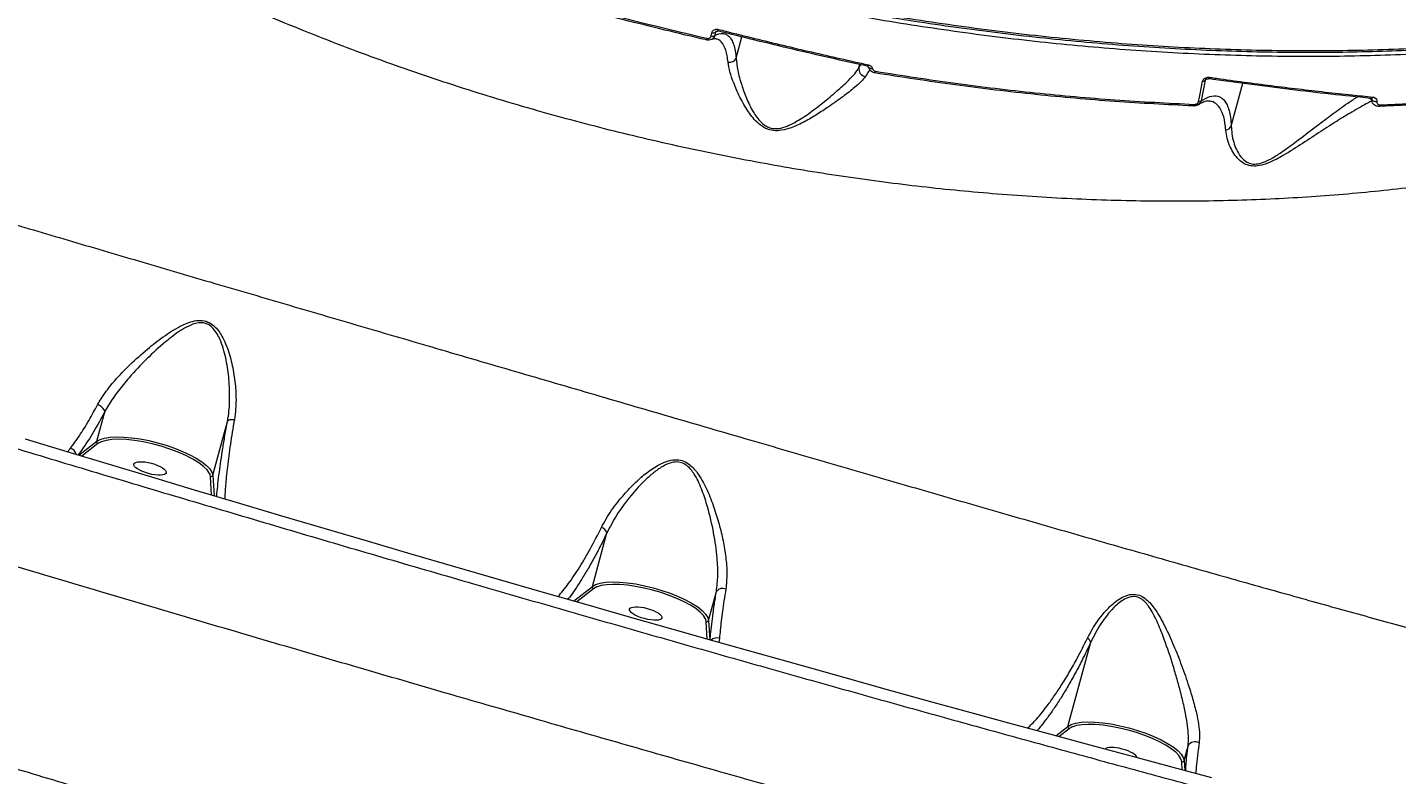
# Model space of a CAD drawing. Header units: millimetres. Extents: x -7151 to 6134, y -5040 to 5562.
# Drawn here: x -3738.6 to -3370.9, y -722.5 to -522 of the extents above; entities that cross this region are included whole.
import ezdxf

# ---------------------------------------------------------------- set-up
doc = ezdxf.new("R2010")
doc.units = ezdxf.units.MM
for name, color, linetype in [('DIKOM_ОБЪЕКТ', 7, 'Continuous'), ('DIKOM_РАЗМЕР_ЗОНА', 7, 'Continuous'), ('DIKOM_РАЗМЕР_ОБЪЕКТА', 7, 'Continuous')]:
    doc.layers.add(name, color=color, linetype=linetype)
doc.styles.add('style1', font='arial.ttf', dxfattribs={"width": 0.8})
doc.dimstyles.new('1-50', dxfattribs={"dimtxt": 300, "dimasz": 200, "dimexe": 100, "dimexo": 0, "dimgap": 100, "dimtad": 1, "dimtxsty": 'style1', "dimcen": 200, "dimclrd": 7, "dimclre": 7, "dimclrt": 7, "dimadec": 1, "dimazin": 2, "dimtfac": 1, "dimtmove": 0, "dimatfit": 2, "dimfxl": 0, "dimlwd": 25, "dimlwe": 18, "dimarcsym": 0})

# ---------------------------------------------------------------- blocks, each defined once
blk = doc.blocks.new('*D0')
at = {"layer": 'Defpoints', "color": 0, "transparency": 16777216}
for p in [(4133.55, 168.74), (-4567.47, -1241.13), (4133.55, -4153.12)]:
    blk.add_point(p, dxfattribs=at)
at = {"layer": 'DIKOM_РАЗМЕР_ОБЪЕКТА', "color": 7, "lineweight": 18, "transparency": 16777216}
for p, q in [((4133.55, 168.74), (4133.55, -4253.12)), ((-4567.47, -1241.13), (-4567.47, -4253.12))]:
    blk.add_line(p, q, dxfattribs=at)
at = {"layer": 'DIKOM_РАЗМЕР_ОБЪЕКТА', "color": 7, "lineweight": 25, "transparency": 16777216}
blk.add_line((-4367.47, -4153.12), (3933.55, -4153.12), dxfattribs=at)
at = {"layer": 'DIKOM_РАЗМЕР_ОБЪЕКТА', "color": 7, "transparency": 16777216}
for points in [[(-4367.47, -4119.79), (-4367.47, -4186.45), (-4567.47, -4153.12)], [(3933.55, -4119.79), (3933.55, -4186.45), (4133.55, -4153.12)]]:
    blk.add_solid(points, dxfattribs=at)
at = {"layer": 'DIKOM_РАЗМЕР_ОБЪЕКТА', "color": 7, "transparency": 16777216, "insert": (150.61, -3899.95), "char_height": 300, "attachment_point": 5, "style": 'style1'}
blk.add_mtext('8700', dxfattribs=at)
blk = doc.blocks.new('*D1')
at = {"layer": 'Defpoints', "color": 0, "transparency": 16777216}
for p in [(-2392.45, 3674.75), (-6010.84, -1738.88), (-3202.89, -1738.88)]:
    blk.add_point(p, dxfattribs=at)
at = {"layer": 'DIKOM_РАЗМЕР_ОБЪЕКТА', "color": 7, "lineweight": 18, "transparency": 16777216}
for p, q in [((-2392.45, 3674.75), (-6110.84, 3674.75)), ((-3202.89, -1738.88), (-6110.84, -1738.88))]:
    blk.add_line(p, q, dxfattribs=at)
at = {"layer": 'DIKOM_РАЗМЕР_ОБЪЕКТА', "color": 7, "lineweight": 25, "transparency": 16777216}
blk.add_line((-6010.84, 3474.75), (-6010.84, -1538.88), dxfattribs=at)
at = {"layer": 'DIKOM_РАЗМЕР_ОБЪЕКТА', "color": 7, "transparency": 16777216}
for points in [[(-6044.18, 3474.75), (-5977.51, 3474.75), (-6010.84, 3674.75)], [(-6044.18, -1538.88), (-5977.51, -1538.88), (-6010.84, -1738.88)]]:
    blk.add_solid(points, dxfattribs=at)
at = {"layer": 'DIKOM_РАЗМЕР_ОБЪЕКТА', "color": 7, "transparency": 16777216, "insert": (-6264.01, 967.94), "char_height": 300, "attachment_point": 5, "rotation": 90, "style": 'style1'}
blk.add_mtext('5400', dxfattribs=at)
blk = doc.blocks.new('*D2')
at = {"layer": 'Defpoints', "color": 0, "transparency": 16777216}
for p in [(-3409.24, 5551.13), (-6701.17, -3742.74), (-3065.41, -3742.74)]:
    blk.add_point(p, dxfattribs=at)
at = {"layer": 'DIKOM_РАЗМЕР_ЗОНА', "color": 7, "lineweight": 18, "transparency": 16777216}
for p, q in [((-3409.24, 5551.13), (-6801.17, 5551.13)), ((-3065.41, -3742.74), (-6801.17, -3742.74))]:
    blk.add_line(p, q, dxfattribs=at)
at = {"layer": 'DIKOM_РАЗМЕР_ЗОНА', "color": 7, "lineweight": 25, "transparency": 16777216}
blk.add_line((-6701.17, 5351.13), (-6701.17, -3542.74), dxfattribs=at)
at = {"layer": 'DIKOM_РАЗМЕР_ЗОНА', "color": 7, "transparency": 16777216}
for points in [[(-6734.5, 5351.13), (-6667.84, 5351.13), (-6701.17, 5551.13)], [(-6734.5, -3542.74), (-6667.84, -3542.74), (-6701.17, -3742.74)]]:
    blk.add_solid(points, dxfattribs=at)
at = {"layer": 'DIKOM_РАЗМЕР_ЗОНА', "color": 7, "transparency": 16777216, "insert": (-6954.45, 885.88), "char_height": 300, "attachment_point": 5, "rotation": 90, "style": 'style1'}
blk.add_mtext('9300', dxfattribs=at)
blk = doc.blocks.new('*D3')
at = {"layer": 'Defpoints', "color": 0, "transparency": 16777216}
for p in [(6133.55, 253.24), (-5802.46, -2467.19), (6133.55, -4939.78)]:
    blk.add_point(p, dxfattribs=at)
at = {"layer": 'DIKOM_РАЗМЕР_ЗОНА', "color": 7, "lineweight": 18, "transparency": 16777216}
for p, q in [((6133.55, 253.24), (6133.55, -5039.78)), ((-5802.46, -2467.19), (-5802.46, -5039.78))]:
    blk.add_line(p, q, dxfattribs=at)
at = {"layer": 'DIKOM_РАЗМЕР_ЗОНА', "color": 7, "lineweight": 25, "transparency": 16777216}
blk.add_line((-5602.46, -4939.78), (5933.55, -4939.78), dxfattribs=at)
at = {"layer": 'DIKOM_РАЗМЕР_ЗОНА', "color": 7, "transparency": 16777216}
for points in [[(-5602.46, -4906.44), (-5602.46, -4973.11), (-5802.46, -4939.78)], [(5933.55, -4906.44), (5933.55, -4973.11), (6133.55, -4939.78)]]:
    blk.add_solid(points, dxfattribs=at)
at = {"layer": 'DIKOM_РАЗМЕР_ЗОНА', "color": 7, "transparency": 16777216, "insert": (186.61, -4686.61), "char_height": 300, "attachment_point": 5, "style": 'style1'}
blk.add_mtext('11950', dxfattribs=at)

msp = doc.modelspace()

# ---------------------------------------------------------------- linework, layer by layer
at = {"layer": 'DIKOM_ОБЪЕКТ', "color": 7, "linetype": 'Continuous', "lineweight": 15}
for p, q in [((-3554.997, -524.274), (-3554.82, -523.42)), ((-3553.814, -523.233), (-3553.992, -524.089)), ((-3553.453, -522.952), (-3553.814, -523.233)), ((-3548.29, -530.226), (-3546.731, -524.505)), ((-3515.306, -532.779), (-3515.082, -531.957)), ((-3515.306, -532.779), (-3514.816, -532.018)), ((-3422.359, -536.172), (-3423.467, -541.71)), ((-3421.901, -535.814), (-3422.359, -536.172)), ((-3415.335, -548.454), (-3412.206, -536.967)), ((-3377.586, -541.243), (-3377.588, -541.187)), ((-3719.986, -633.036), (-3717.844, -625.169)), ((-3688.824, -642.149), (-3684.886, -627.692)), ((-3724.799, -636.797), (-3719.986, -633.036)), ((-3719.65, -633.656), (-3723.984, -637.044)), ((-3718.746, -633.16), (-3719.65, -633.656)), ((-3689.433, -642.494), (-3689.564, -641.926)), ((-3689.122, -647.499), (-3689.433, -642.494)), ((-3688.824, -642.149), (-3688.48, -647.69)), ((-3586.903, -671.986), (-3582.989, -657.616)), ((-3591.929, -675.915), (-3586.903, -671.986)), ((-3586.567, -672.607), (-3591.103, -676.152)), ((-3555.709, -681.109), (-3553.584, -673.308)), ((-3556.318, -681.453), (-3556.465, -680.819)), ((-3556.027, -686.147), (-3556.318, -681.453)), ((-3555.709, -681.109), (-3555.385, -686.328)), ((-3552.775, -685.907), (-3552.922, -687.017)), ((-3459.217, -709.557), (-3453.066, -686.977)), ((-3462.468, -712.098), (-3459.217, -709.557)), ((-3458.88, -710.177), (-3461.629, -712.326)), ((-3428.022, -718.68), (-3426.955, -714.759)), ((-3428.631, -719.024), (-3428.778, -718.389)), ((-3428.494, -721.238), (-3428.631, -719.024)), ((-3428.022, -718.68), (-3427.853, -721.409))]:
    msp.add_line(p, q, dxfattribs=at)
at = {"layer": 'DIKOM_ОБЪЕКТ', "color": 7, "linetype": 'Continuous', "lineweight": 15, "flags": 128}
for points in [[(-3556.126, -524.894), (-3556.156, -525.016), (-3556.184, -525.123), (-3556.209, -525.213), (-3556.23, -525.283), (-3556.246, -525.332), (-3556.258, -525.36), (-3556.264, -525.364), (-3556.265, -525.346)], [(-3513.008, -532.481), (-3513.027, -532.466), (-3513.043, -532.423)], [(-3512.776, -532.034), (-3512.82, -532.164), (-3512.863, -532.276), (-3512.904, -532.365), (-3512.942, -532.431), (-3512.976, -532.47), (-3513.004, -532.482), (-3513.008, -532.481)], [(-3511.68, -533.046), (-3511.867, -533.068), (-3512.048, -533.069), (-3512.217, -533.05), (-3512.366, -533.012), (-3512.492, -532.955), (-3512.589, -532.883), (-3512.653, -532.798), (-3512.682, -532.702)], [(-3510.878, -533.76), (-3510.91, -533.882), (-3510.941, -533.988), (-3510.971, -534.076), (-3511, -534.145), (-3511.026, -534.192), (-3511.049, -534.217), (-3511.069, -534.218), (-3511.085, -534.196)], [(-3421.11, -535.38), (-3421.165, -535.508), (-3421.225, -535.616), (-3421.288, -535.701), (-3421.352, -535.762), (-3421.416, -535.795), (-3421.477, -535.801), (-3421.481, -535.8)], [(-3425.28, -542.64), (-3425.312, -542.762), (-3425.35, -542.867), (-3425.391, -542.954), (-3425.435, -543.02), (-3425.48, -543.064), (-3425.526, -543.085), (-3425.572, -543.082), (-3425.616, -543.054)], [(-3377.631, -541.302), (-3377.875, -541.218), (-3378.232, -541.023)], [(-3376.254, -541.911), (-3376.487, -541.917), (-3376.726, -541.891), (-3376.957, -541.833), (-3377.168, -541.748), (-3377.345, -541.639), (-3377.479, -541.514), (-3377.561, -541.379), (-3377.586, -541.243)], [(-3375.352, -542.781), (-3375.386, -542.903), (-3375.427, -543.008), (-3375.475, -543.095), (-3375.528, -543.16), (-3375.586, -543.203), (-3375.645, -543.222), (-3375.707, -543.217), (-3375.767, -543.188)], [(-3719.986, -633.036), (-3719.097, -632.542), (-3717.896, -632.174), (-3716.412, -631.941), (-3714.675, -631.848), (-3712.725, -631.896), (-3710.602, -632.085), (-3708.353, -632.41), (-3706.027, -632.864), (-3703.674, -633.438), (-3701.345, -634.119), (-3699.092, -634.892), (-3696.961, -635.741), (-3695.002, -636.647), (-3693.254, -637.59), (-3691.756, -638.55), (-3690.542, -639.507), (-3689.636, -640.439), (-3689.059, -641.326), (-3688.824, -642.149)], [(-3420.536, -723.354), (-3430.958, -720.581), (-3441.531, -717.751), (-3452.247, -714.865), (-3463.097, -711.928), (-3474.071, -708.94), (-3485.161, -705.904), (-3496.356, -702.823), (-3507.649, -699.7), (-3519.03, -696.536), (-3530.488, -693.335), (-3542.016, -690.1), (-3553.602, -686.832), (-3565.237, -683.536), (-3576.912, -680.212), (-3588.618, -676.865), (-3600.343, -673.497), (-3612.08, -670.11), (-3623.816, -666.708), (-3635.545, -663.293), (-3647.254, -659.869), (-3658.935, -656.438), (-3670.578, -653.003), (-3682.173, -649.566), (-3693.711, -646.131), (-3705.182, -642.701), (-3716.576, -639.278), (-3727.884, -635.865), (-3739.097, -632.465)], [(-3689.564, -641.926), (-3689.683, -641.649), (-3690.302, -640.737), (-3691.274, -639.779), (-3692.576, -638.797), (-3694.176, -637.817), (-3696.035, -636.861), (-3698.109, -635.953), (-3700.347, -635.114), (-3702.696, -634.365), (-3705.099, -633.724), (-3707.497, -633.207), (-3709.833, -632.825), (-3712.05, -632.589), (-3714.095, -632.503), (-3715.919, -632.571), (-3717.476, -632.789), (-3718.73, -633.154), (-3718.746, -633.16)], [(-3586.903, -671.986), (-3586.022, -671.486), (-3584.826, -671.112), (-3583.344, -670.874), (-3581.606, -670.777), (-3579.651, -670.822), (-3577.522, -671.009), (-3575.265, -671.334), (-3572.929, -671.789), (-3570.567, -672.365), (-3568.228, -673.049), (-3565.965, -673.826), (-3563.828, -674.678), (-3561.862, -675.589), (-3560.11, -676.537), (-3558.612, -677.501), (-3557.4, -678.461), (-3556.5, -679.396), (-3555.932, -680.285), (-3555.709, -681.109)], [(-3585.597, -672.074), (-3585.712, -672.121), (-3586.567, -672.607)], [(-3556.465, -680.819), (-3556.534, -680.654), (-3557.085, -679.792), (-3557.958, -678.885), (-3559.133, -677.954), (-3560.586, -677.019), (-3562.284, -676.1), (-3564.19, -675.217), (-3566.264, -674.39), (-3568.458, -673.637), (-3570.725, -672.974), (-3573.017, -672.415), (-3575.281, -671.974), (-3577.47, -671.659), (-3579.535, -671.478), (-3581.43, -671.434), (-3583.116, -671.528), (-3584.553, -671.759), (-3585.597, -672.074)], [(-3459.217, -709.557), (-3458.335, -709.056), (-3457.14, -708.683), (-3455.657, -708.445), (-3453.919, -708.347), (-3451.964, -708.393), (-3449.835, -708.58), (-3447.578, -708.904), (-3445.242, -709.36), (-3442.88, -709.935), (-3440.541, -710.619), (-3438.279, -711.396), (-3436.141, -712.249), (-3434.175, -713.16), (-3432.424, -714.107), (-3430.925, -715.072), (-3429.713, -716.032), (-3428.813, -716.967), (-3428.246, -717.856), (-3428.022, -718.68)], [(-3428.778, -718.389), (-3428.848, -718.225), (-3429.399, -717.363), (-3430.271, -716.456), (-3431.447, -715.525), (-3432.899, -714.59), (-3434.597, -713.671), (-3436.504, -712.788), (-3438.577, -711.961), (-3440.771, -711.207), (-3443.038, -710.544), (-3445.33, -709.986), (-3447.595, -709.544), (-3449.783, -709.23), (-3451.848, -709.048), (-3453.744, -709.004), (-3455.429, -709.099), (-3456.867, -709.33), (-3457.91, -709.645)], [(-3457.91, -709.645), (-3458.025, -709.692), (-3458.88, -710.177)]]:
    msp.add_lwpolyline(points, dxfattribs=at)
at = {"layer": 'DIKOM_ОБЪЕКТ', "color": 7, "linetype": 'Continuous', "lineweight": 15}
for centre, radius, start, end in [((-3554.669, -523.237), 1.088, 252.396, 308.44263), ((-3554.492, -522.383), 1.088, 252.46672, 308.59547), ((-3554.175, -522.361), 1.147, 327.90591, 352.3108), ((-3550.148, -529.263), 2.093, 261.44449, 332.59368), ((-3513.308, -533.128), 2.028, 170.10235, 261.89033), ((-3422.969, -535.55), 0.871, 264.14753, 314.443), ((-3424.065, -541.079), 0.869, 263.55585, 313.42895), ((-3377.758, -540.854), 0.248, 223.14214, 262.48582), ((-3377.886, -540.566), 0.543, 280.14464, 349.27511), ((-3417.103, -547.533), 1.994, 278.27883, 332.49899), ((-3727.678, -637.145), 2.292, 13.75759, 74.54061), ((-3719.478, -633.161), 0.524, 166.10697, 250.80336), ((-3689.309, -642.002), 0.507, 255.85979, 343.18324), ((-3585.199, -658.333), 2.323, 17.97746, 71.2857), ((-3586.395, -672.112), 0.524, 166.10056, 250.81439), ((-3551.935, -674.625), 2.111, 65.68302, 141.3868), ((-3556.193, -680.962), 0.506, 255.69804, 343.1706), ((-3553.449, -687.974), 2.174, 71.9609, 135.11913), ((-3454.796, -687.499), 1.808, 16.80459, 62.66001), ((-3458.708, -709.683), 0.524, 166.10056, 250.81439), ((-3425.103, -715.802), 2.125, 58.22001, 150.62382), ((-3428.507, -718.533), 0.506, 255.72343, 343.18361)]:
    msp.add_arc(centre, radius, start, end, dxfattribs=at)
for centre in [(-3705.662, -640.329), (-3572.55, -679.257)]:
    msp.add_ellipse(centre, major_axis=(-4.344, 1.176), ratio=0.3179588, dxfattribs=at)
msp.add_ellipse((-3444.952, -717.006), major_axis=(-4.344, 1.176), ratio=0.3179588, start_param=3.2657442, end_param=6.1691688, dxfattribs=at)
for points, knots in [([(-3207.459, -494.038), (-3210.488, -495.409), (-3218.711, -499.131), (-3232.926, -504.653), (-3250.294, -510.407), (-3268.527, -515.45), (-3287.522, -519.772), (-3307.195, -523.346), (-3327.49, -526.158), (-3348.386, -528.185), (-3369.836, -529.44), (-3391.769, -529.927), (-3414.081, -529.644), (-3436.67, -528.591), (-3459.467, -526.765), (-3482.437, -524.153), (-3505.54, -520.776), (-3528.702, -516.649), (-3551.816, -511.794), (-3574.773, -506.233), (-3597.501, -499.976), (-3619.956, -493.019), (-3642.107, -485.389), (-3663.888, -477.114), (-3685.198, -468.236), (-3705.936, -458.792), (-3726.032, -448.809), (-3745.441, -438.292), (-3764.143, -427.27), (-3782.086, -415.78), (-3799.189, -403.878), (-3815.37, -391.617), (-3829.859, -379.62), (-3842.791, -367.948), (-3854.313, -356.654), (-3865.058, -345.165), (-3874.977, -333.532), (-3883.989, -321.861), (-3892.071, -310.18), (-3898.546, -299.729), (-3902.103, -293.149), (-3903.553, -290.468)], [0, 0, 0, 0, 0.0156533, 0.0424907, 0.0694122, 0.0963769, 0.1233417, 0.1502637, 0.1771004, 0.2039377, 0.2308593, 0.2578243, 0.2847892, 0.3117109, 0.3385481, 0.3653846, 0.392306, 0.4192702, 0.4462348, 0.4731562, 0.499993, 0.5268301, 0.5537514, 0.5807162, 0.6076811, 0.6346027, 0.6614393, 0.6882764, 0.7151979, 0.7421626, 0.7691275, 0.7960488, 0.8228858, 0.8459641, 0.8691647, 0.8923929, 0.9156208, 0.9388215, 0.961584, 0.9843465, 1, 1, 1, 1]), ([(-3293.343, -549.664), (-3298.291, -551.121), (-3308.186, -554.035), (-3323.788, -557.76), (-3339.919, -560.995), (-3357.183, -563.774), (-3375.535, -566.016), (-3394.972, -567.635), (-3415.026, -568.559), (-3435.653, -568.748), (-3456.792, -568.176), (-3477.755, -566.866), (-3498.456, -564.858), (-3518.824, -562.213), (-3539.418, -558.86), (-3560.175, -554.774), (-3581.023, -549.95), (-3601.95, -544.373), (-3622.868, -538.027), (-3643.802, -530.877), (-3664.423, -523.008), (-3684.245, -514.619), (-3703.138, -505.819), (-3721.086, -496.688), (-3738.602, -486.979), (-3755.609, -476.708), (-3772.038, -465.9), (-3787.439, -454.866), (-3801.802, -443.661), (-3815.139, -432.341), (-3827.759, -420.66), (-3839.57, -408.643), (-3850.609, -396.333), (-3857.134, -387.998), (-3860.394, -383.832)], [0, 0, 0, 0, 0.0283338, 0.0566673, 0.0852831, 0.1138987, 0.1455326, 0.1771907, 0.2088241, 0.2413903, 0.2739833, 0.3065488, 0.3371878, 0.367849, 0.3984877, 0.43001, 0.4615582, 0.4930806, 0.5257433, 0.558406, 0.5915378, 0.6246694, 0.6557873, 0.6869299, 0.7180481, 0.7500733, 0.7821241, 0.81415, 0.8447053, 0.8752824, 0.905838, 0.9372174, 0.9686205, 1, 1, 1, 1]), ([(-3596.161, -498.949), (-3594.631, -499.399), (-3589.389, -500.94), (-3580.372, -503.402), (-3569.139, -506.331), (-3557.893, -509.073), (-3546.663, -511.635), (-3535.446, -514.015), (-3524.238, -516.215), (-3513.036, -518.237), (-3501.835, -520.081), (-3490.633, -521.748), (-3479.428, -523.237), (-3468.215, -524.55), (-3456.989, -525.686), (-3445.763, -526.644), (-3434.573, -527.421), (-3423.463, -528.013), (-3412.467, -528.418), (-3401.587, -528.636), (-3390.82, -528.668), (-3380.162, -528.514), (-3369.609, -528.176), (-3359.158, -527.651), (-3348.806, -526.942), (-3338.551, -526.046), (-3328.389, -524.964), (-3318.323, -523.695), (-3308.376, -522.243), (-3298.593, -520.612), (-3289.007, -518.808), (-3279.63, -516.833), (-3270.457, -514.688), (-3261.483, -512.371), (-3252.705, -509.882), (-3244.121, -507.221), (-3235.729, -504.387), (-3227.527, -501.379), (-3219.509, -498.197), (-3211.686, -494.834), (-3204.706, -491.629), (-3200.441, -489.475), (-3198.632, -488.562)], [0, 0, 0, 0, 0.0106285, 0.0364047, 0.0621895, 0.0878498, 0.1133919, 0.1388452, 0.1642379, 0.1895991, 0.2149589, 0.2403388, 0.2657648, 0.2912656, 0.3168714, 0.3426083, 0.3684043, 0.3941102, 0.4196887, 0.445169, 0.4705811, 0.4959527, 0.5213132, 0.5466898, 0.5721031, 0.5975838, 0.6231584, 0.6488573, 0.6746614, 0.7004265, 0.7260483, 0.7515623, 0.7769994, 0.8023873, 0.8277558, 0.853133, 0.8785383, 0.9040015, 0.9295493, 0.9552118, 0.9810039, 1, 1, 1, 1]), ([(-3596.087, -498.522), (-3591.688, -499.776), (-3579.839, -503.155), (-3560.346, -508.104), (-3537.641, -513.178), (-3514.635, -517.577), (-3491.403, -521.269), (-3468.019, -524.221), (-3444.998, -526.367), (-3422.412, -527.72), (-3400.32, -528.308), (-3378.361, -528.14), (-3356.62, -527.185), (-3335.179, -525.427), (-3314.511, -522.903), (-3294.667, -519.642), (-3275.681, -515.686), (-3257.247, -510.966), (-3239.439, -505.479), (-3222.398, -499.183), (-3208.749, -493.42), (-3201.183, -489.513), (-3198.614, -488.186)], [0, 0, 0, 0, 0.0304512, 0.0820369, 0.1336622, 0.1852476, 0.2383319, 0.2914581, 0.3445427, 0.3961275, 0.4477535, 0.4993381, 0.5524226, 0.6055497, 0.6586327, 0.7102177, 0.7618426, 0.8134271, 0.8665101, 0.919637, 0.9727201, 1, 1, 1, 1]), ([(-3556.265, -525.346), (-3563.708, -523.584), (-3578.595, -520.059), (-3600.791, -513.888), (-3622.859, -507.127), (-3637.341, -502.054), (-3644.583, -499.518)], [0, 0, 0, 0, 0.248476, 0.4969512, 0.7484763, 1, 1, 1, 1]), ([(-3644.573, -499.028), (-3637.409, -501.538), (-3623.082, -506.558), (-3601.077, -513.313), (-3578.762, -519.531), (-3563.671, -523.107), (-3556.126, -524.894)], [0, 0, 0, 0, 0.2484774, 0.49695243, 0.74848041, 1, 1, 1, 1]), ([(-4077.697, -513.438), (-4079.009, -513.41), (-4081.635, -513.354), (-4083.97, -513.682), (-4085.285, -514.245), (-4085.691, -515.01), (-4085.291, -516.008), (-4084.06, -517.254), (-4081.96, -518.756), (-4078.978, -520.517), (-4075.142, -522.519), (-4070.505, -524.735), (-4065.1, -527.156), (-4058.963, -529.77), (-4052.058, -532.595), (-4044.321, -535.654), (-4035.73, -538.952), (-4026.281, -542.489), (-4016.076, -546.226), (-4005.245, -550.116), (-3993.825, -554.147), (-3981.863, -558.307), (-3969.267, -562.627), (-3955.935, -567.142), (-3941.861, -571.852), (-3927.05, -576.754), (-3911.669, -581.791), (-3895.889, -586.909), (-3879.747, -592.097), (-3863.285, -597.342), (-3846.393, -602.682), (-3828.934, -608.157), (-3810.918, -613.762), (-3792.364, -619.493), (-3773.483, -625.283), (-3753.53, -631.357), (-3732.497, -637.713), (-3710.396, -644.341), (-3687.908, -651.035), (-3665.081, -657.778), (-3641.968, -664.554), (-3619.972, -670.954), (-3599.153, -676.969), (-3579.542, -682.598), (-3559.989, -688.174), (-3540.344, -693.739), (-3520.642, -699.282), (-3500.915, -704.792), (-3481.393, -710.206), (-3462.298, -715.461), (-3443.654, -720.553), (-3425.477, -725.478), (-3407.622, -730.277), (-3389.957, -734.984), (-3372.524, -739.587), (-3355.358, -744.075), (-3338.662, -748.394), (-3322.616, -752.499), (-3307.232, -756.388), (-3292.512, -760.061), (-3278.344, -763.548), (-3264.627, -766.872), (-3251.404, -770.022), (-3238.714, -772.986), (-3226.706, -775.729), (-3215.516, -778.22), (-3205.143, -780.461), (-3195.572, -782.459), (-3186.726, -784.231), (-3178.525, -785.792), (-3171.092, -787.107), (-3165.859, -787.977), (-3163.398, -788.324), (-3162.886, -788.396)], [0, 0, 0, 0, 0.0167042, 0.0334481, 0.0472268, 0.0610172, 0.0748073, 0.0885855, 0.1027641, 0.1169558, 0.1311476, 0.1453265, 0.159106, 0.1728977, 0.1866891, 0.2004686, 0.2146498, 0.2288439, 0.2430381, 0.2572193, 0.2709769, 0.2847464, 0.2985159, 0.3122735, 0.3264293, 0.3405977, 0.3547663, 0.3689223, 0.3827035, 0.3964968, 0.4102898, 0.4240712, 0.4382529, 0.4524474, 0.4666421, 0.4808238, 0.4967436, 0.5126724, 0.5285923, 0.5448556, 0.5611287, 0.5773925, 0.5911547, 0.6049289, 0.6187029, 0.632465, 0.6466275, 0.6608025, 0.6749777, 0.68914, 0.7029021, 0.7166761, 0.7304499, 0.7442119, 0.7583725, 0.7725462, 0.7867197, 0.8008805, 0.8146605, 0.8284524, 0.8422442, 0.8560241, 0.8702042, 0.8843972, 0.8985903, 0.9127704, 0.9265484, 0.9403384, 0.9541283, 0.9679064, 0.982086, 0.9962786, 1, 1, 1, 1]), ([(-3553.992, -524.089), (-3554.065, -524.285), (-3554.209, -524.679), (-3554.675, -525.123), (-3555.26, -525.384), (-3555.818, -525.436), (-3556.148, -525.369), (-3556.265, -525.346)], [0, 0, 0, 0, 0.2223179, 0.4448023, 0.6637946, 0.8806411, 1, 1, 1, 1]), ([(-3556.126, -524.894), (-3556.05, -524.907), (-3555.874, -524.937), (-3555.588, -524.901), (-3555.307, -524.771), (-3555.087, -524.554), (-3555.027, -524.367), (-3554.997, -524.274)], [0, 0, 0, 0, 0.148769, 0.3489354, 0.5573802, 0.7791821, 1, 1, 1, 1]), ([(-3554.949, -525.251), (-3554.859, -525.202), (-3554.515, -525.018), (-3554.128, -524.949), (-3553.891, -524.933), (-3553.822, -524.959), (-3553.807, -524.965)], [0, 0, 0, 0, 0.1343543, 0.5104829, 0.892664, 1, 1, 1, 1]), ([(-3554.82, -523.42), (-3554.776, -523.286), (-3554.688, -523.016), (-3554.367, -522.7), (-3553.951, -522.502), (-3553.487, -522.433), (-3553.184, -522.488), (-3553.038, -522.515)], [0, 0, 0, 0, 0.2064164, 0.4133691, 0.6140709, 0.813461, 1, 1, 1, 1]), ([(-3553.992, -524.089), (-3553.266, -523.831), (-3552.168, -523.442), (-3550.98, -523.781), (-3550.179, -524.343), (-3549.5, -525.256), (-3548.946, -526.535), (-3548.523, -528.154), (-3548.368, -529.535), (-3548.29, -530.226)], [0, 0, 0, 0, 0.2404024, 0.3636805, 0.4869568, 0.6133611, 0.7397669, 0.869884, 1, 1, 1, 1]), ([(-3550.459, -531.333), (-3550.536, -530.733), (-3550.767, -528.933), (-3551.532, -526.736), (-3552.618, -525.289), (-3553.53, -525.121), (-3553.836, -525.065)], [0, 0, 0, 0, 0.1641705, 0.4932545, 0.8304375, 1, 1, 1, 1]), ([(-3553.692, -523.027), (-3553.715, -523.047), (-3553.75, -523.075), (-3553.798, -523.146), (-3553.807, -523.195), (-3553.814, -523.233)], [0, 0, 0, 0, 0.30895, 0.4524548, 1, 1, 1, 1]), ([(-3553.691, -523.028), (-3553.676, -523.017), (-3553.646, -522.993), (-3553.54, -522.955), (-3553.397, -522.941), (-3553.276, -522.949), (-3553.216, -522.969), (-3553.205, -522.973)], [0, 0, 0, 0, 0.2091152, 0.4365476, 0.6849846, 0.9431992, 1, 1, 1, 1]), ([(-3513.043, -532.423), (-3519.722, -530.926), (-3533.097, -527.928), (-3546.498, -524.59), (-3553.207, -522.92)], [0, 0, 0, 0, 0.4993618, 1, 1, 1, 1]), ([(-3553.038, -522.515), (-3552.393, -522.678), (-3549.166, -523.493), (-3540.841, -525.557), (-3528.053, -528.621), (-3517.871, -530.896), (-3512.776, -532.034)], [0, 0, 0, 0, 0.0480621, 0.2403194, 0.6198827, 1, 1, 1, 1]), ([(-3899.364, -526.899), (-3895.723, -528.072), (-3888.442, -530.418), (-3876.56, -534.179), (-3863.992, -538.112), (-3850.226, -542.372), (-3835.266, -546.955), (-3819.076, -551.87), (-3802.033, -557.005), (-3784.157, -562.352), (-3765.494, -567.905), (-3746.652, -573.484), (-3727.728, -579.068), (-3708.812, -584.634), (-3689.386, -590.338), (-3669.497, -596.17), (-3649.205, -602.113), (-3628.516, -608.167), (-3607.497, -614.312), (-3586.115, -620.559), (-3564.69, -626.811), (-3543.734, -632.918), (-3523.406, -638.83), (-3503.754, -644.531), (-3484.22, -650.18), (-3464.877, -655.752), (-3445.795, -661.22), (-3427.5, -666.431), (-3410.024, -671.374), (-3393.383, -676.044), (-3377.195, -680.546), (-3361.55, -684.849), (-3346.436, -688.959), (-3337.019, -691.474), (-3332.313, -692.731)], [0, 0, 0, 0, 0.0283335, 0.0566673, 0.0852828, 0.1138984, 0.145532, 0.1771907, 0.2088241, 0.2413903, 0.273983, 0.3065489, 0.3371872, 0.3678492, 0.3984876, 0.4300099, 0.4615582, 0.4930802, 0.5257427, 0.5584053, 0.5915374, 0.624669, 0.6557872, 0.6869296, 0.718048, 0.7500731, 0.7821239, 0.8141498, 0.8447049, 0.8752822, 0.9058377, 0.9372173, 0.9686205, 1, 1, 1, 1]), ([(-3513.594, -535.136), (-3513.918, -535.58), (-3514.567, -536.468), (-3516.634, -538.288), (-3519.571, -540.584), (-3523.107, -543.041), (-3526.54, -545.344), (-3529.813, -547.302), (-3533.014, -548.789), (-3535.867, -549.646), (-3538.247, -549.774), (-3540.475, -549.147), (-3542.313, -547.852), (-3543.809, -546.275), (-3545.577, -543.852), (-3547.41, -540.619), (-3548.955, -536.99), (-3550.053, -533.828), (-3550.324, -532.164), (-3550.459, -531.333)], [0, 0, 0, 0, 0.0638321, 0.1277693, 0.2158822, 0.3041232, 0.365605, 0.4271907, 0.48825, 0.5268734, 0.5576033, 0.5885665, 0.6243086, 0.6585521, 0.6928995, 0.7748884, 0.8569896, 0.928528, 1, 1, 1, 1]), ([(-3548.29, -530.226), (-3548.185, -531.294), (-3547.973, -533.457), (-3546.948, -537.172), (-3545.582, -540.946), (-3544.188, -543.918), (-3542.766, -546.124), (-3541.573, -547.545), (-3540.135, -548.639), (-3538.859, -549.042), (-3537.631, -549.184), (-3536.075, -549.026), (-3534.036, -548.274), (-3531.352, -546.849), (-3528.3, -544.767), (-3524.703, -542.002), (-3521.189, -539.065), (-3518.342, -536.451), (-3516.307, -534.334), (-3515.642, -533.302), (-3515.306, -532.779)], [0, 0, 0, 0, 0.0862852, 0.1747924, 0.2479566, 0.3222914, 0.3523406, 0.3828806, 0.4141825, 0.4359472, 0.4415034, 0.4688293, 0.5037467, 0.540132, 0.61202, 0.6851277, 0.776286, 0.8694382, 0.9339384, 1, 1, 1, 1]), ([(-3513.008, -532.484), (-3512.992, -532.487), (-3512.926, -532.498), (-3512.831, -532.545), (-3512.732, -532.619), (-3512.687, -532.688), (-3512.684, -532.716), (-3512.683, -532.728)], [0, 0, 0, 0, 0.0599137, 0.2547729, 0.4652446, 0.7737695, 1, 1, 1, 1]), ([(-3512.776, -532.034), (-3512.618, -532.083), (-3512.303, -532.182), (-3511.938, -532.488), (-3511.747, -532.795), (-3511.695, -532.991), (-3511.68, -533.046)], [0, 0, 0, 0, 0.2928196, 0.5850386, 0.8819939, 1, 1, 1, 1]), ([(-3511.085, -534.196), (-3511.301, -534.137), (-3511.733, -534.02), (-3512.253, -533.603), (-3512.565, -533.14), (-3512.651, -532.82), (-3512.682, -532.702)], [0, 0, 0, 0, 0.278404, 0.5566404, 0.8378546, 1, 1, 1, 1]), ([(-3511.68, -533.046), (-3511.662, -533.109), (-3511.616, -533.266), (-3511.454, -533.485), (-3511.198, -533.678), (-3510.985, -533.733), (-3510.878, -533.76)], [0, 0, 0, 0, 0.1836401, 0.462608, 0.7309916, 1, 1, 1, 1]), ([(-3512.293, -533.479), (-3512.427, -533.568), (-3512.792, -533.811), (-3513.283, -534.622), (-3513.594, -535.136)], [0, 0, 0, 0, 0.36729123, 1, 1, 1, 1]), ([(-3425.616, -543.054), (-3432.607, -542.701), (-3446.591, -541.995), (-3467.903, -540.073), (-3489.411, -537.567), (-3503.86, -535.32), (-3511.085, -534.196)], [0, 0, 0, 0, 0.24861716, 0.49723254, 0.74861623, 1, 1, 1, 1]), ([(-3510.878, -533.76), (-3503.723, -534.874), (-3489.411, -537.103), (-3467.948, -539.616), (-3446.521, -541.563), (-3432.36, -542.281), (-3425.28, -542.64)], [0, 0, 0, 0, 0.2486164, 0.4972326, 0.7486188, 1, 1, 1, 1]), ([(-3424.162, -541.942), (-3424.05, -541.388), (-3423.676, -539.539), (-3423.312, -537.703), (-3423.058, -536.417)], [0, 0, 0, 0, 0.2996273, 1, 1, 1, 1]), ([(-3423.058, -536.417), (-3423.023, -536.302), (-3422.954, -536.073), (-3422.69, -535.772), (-3422.34, -535.542), (-3421.912, -535.393), (-3421.487, -535.343), (-3421.22, -535.369), (-3421.11, -535.38)], [0, 0, 0, 0, 0.1642778, 0.3291022, 0.4897168, 0.6615697, 0.861388, 1, 1, 1, 1]), ([(-3422.219, -535.951), (-3422.227, -535.957), (-3422.255, -535.978), (-3422.295, -536.019), (-3422.333, -536.073), (-3422.355, -536.125), (-3422.357, -536.156), (-3422.359, -536.172)], [0, 0, 0, 0, 0.0925634, 0.3139798, 0.5233352, 0.7492263, 1, 1, 1, 1]), ([(-3422.219, -535.951), (-3422.217, -535.949), (-3422.198, -535.932), (-3422.136, -535.895), (-3422.028, -535.845), (-3421.862, -535.801), (-3421.665, -535.779), (-3421.541, -535.799), (-3421.482, -535.809)], [0, 0, 0, 0, 0.0160967, 0.121714, 0.2557947, 0.4458807, 0.7373168, 1, 1, 1, 1]), ([(-3377.939, -541.024), (-3385.083, -540.274), (-3399.395, -538.772), (-3414.182, -536.745), (-3421.587, -535.729)], [0, 0, 0, 0, 0.4991759, 1, 1, 1, 1]), ([(-3421.11, -535.38), (-3420.495, -535.467), (-3417.416, -535.902), (-3409.442, -536.992), (-3397.291, -538.525), (-3385.814, -539.815), (-3379.218, -540.479), (-3377.353, -540.667)], [0, 0, 0, 0, 0.0413739, 0.2068729, 0.5381512, 0.869431, 1, 1, 1, 1]), ([(-3147.787, -826.331), (-3149.274, -826.068), (-3152.997, -825.408), (-3159.963, -824.053), (-3168.586, -822.294), (-3178.159, -820.253), (-3188.535, -817.962), (-3199.6, -815.447), (-3211.313, -812.72), (-3223.628, -809.792), (-3236.63, -806.646), (-3250.427, -803.254), (-3265.025, -799.612), (-3280.419, -795.72), (-3296.437, -791.622), (-3312.881, -787.367), (-3329.712, -782.968), (-3346.881, -778.438), (-3364.523, -773.744), (-3382.778, -768.847), (-3401.638, -763.749), (-3421.085, -758.453), (-3440.898, -753.02), (-3460.847, -747.512), (-3480.894, -741.942), (-3501, -736.32), (-3521.313, -730.608), (-3541.994, -724.759), (-3563.018, -718.779), (-3584.357, -712.676), (-3605.764, -706.52), (-3628.083, -700.069), (-3651.276, -693.326), (-3675.289, -686.304), (-3699.351, -679.225), (-3723.403, -672.105), (-3747.382, -664.962), (-3769.855, -658.223), (-3790.824, -651.896), (-3810.32, -645.979), (-3829.49, -640.126), (-3848.48, -634.292), (-3867.244, -628.49), (-3885.744, -622.729), (-3903.763, -617.079), (-3921.087, -611.604), (-3937.704, -606.311), (-3953.613, -601.201), (-3968.953, -596.231), (-3983.834, -591.363), (-3998.209, -586.613), (-4012.039, -581.99), (-4025.159, -577.551), (-4037.431, -573.342), (-4048.853, -569.366), (-4059.437, -565.621), (-4069.265, -562.079), (-4078.405, -558.713), (-4086.809, -555.539), (-4094.443, -552.567), (-4101.211, -549.831), (-4107.045, -547.359), (-4111.957, -545.149), (-4115.977, -543.196), (-4119.137, -541.485), (-4121.475, -540), (-4122.855, -538.781), (-4123.415, -537.995), (-4123.22, -537.7), (-4123.18, -537.639)], [0, 0, 0, 0, 0.0098027, 0.0245506, 0.0397282, 0.05492, 0.0701117, 0.0852894, 0.1000386, 0.1148005, 0.1295624, 0.1443115, 0.1594896, 0.1746814, 0.1898734, 0.2050516, 0.2197817, 0.2345243, 0.2492671, 0.263997, 0.2791538, 0.2943241, 0.3094949, 0.3246513, 0.3393828, 0.3541267, 0.3688709, 0.3836022, 0.3987614, 0.4139344, 0.4291071, 0.4442663, 0.4613069, 0.4783574, 0.495398, 0.5128067, 0.5302258, 0.5476346, 0.5623851, 0.5771484, 0.5919118, 0.6066623, 0.6218415, 0.6370347, 0.6522279, 0.6674073, 0.6821324, 0.6968705, 0.7116084, 0.7263337, 0.7414854, 0.7566506, 0.771816, 0.7869676, 0.801717, 0.8164794, 0.8312415, 0.845991, 0.861171, 0.8763651, 0.891559, 0.9067391, 0.9214835, 0.9362407, 0.9509978, 0.965742, 0.9809169, 0.9961057, 1, 1, 1, 1]), ([(-3423.467, -541.71), (-3422.663, -541.255), (-3420.985, -540.306), (-3419.219, -540.273), (-3417.96, -540.84), (-3417.137, -541.616), (-3416.451, -542.734), (-3415.908, -544.222), (-3415.509, -546.077), (-3415.393, -547.662), (-3415.335, -548.454)], [0, 0, 0, 0, 0.18478171, 0.38569129, 0.48823476, 0.59076914, 0.69155296, 0.79232595, 0.89617188, 1, 1, 1, 1]), ([(-3313.438, -537.332), (-3318.434, -538.061), (-3328.427, -539.518), (-3343.879, -541.168), (-3359.629, -542.454), (-3370.388, -542.944), (-3375.767, -543.188)], [0, 0, 0, 0, 0.2491224, 0.4982415, 0.7491234, 1, 1, 1, 1]), ([(-3375.352, -542.781), (-3370.001, -542.539), (-3359.3, -542.054), (-3343.557, -540.776), (-3328.039, -539.127), (-3317.959, -537.659), (-3312.919, -536.926)], [0, 0, 0, 0, 0.2491194, 0.4982439, 0.7491204, 1, 1, 1, 1]), ([(-3423.467, -541.71), (-3423.533, -541.894), (-3423.665, -542.263), (-3424.104, -542.701), (-3424.667, -542.987), (-3425.196, -543.082), (-3425.514, -543.061), (-3425.616, -543.054)], [0, 0, 0, 0, 0.2221232, 0.4443407, 0.6650828, 0.8922629, 1, 1, 1, 1]), ([(-3425.28, -542.64), (-3425.263, -542.641), (-3425.141, -542.644), (-3424.922, -542.622), (-3424.64, -542.526), (-3424.409, -542.374), (-3424.233, -542.173), (-3424.186, -542.019), (-3424.162, -541.942)], [0, 0, 0, 0, 0.035503, 0.2573513, 0.448288, 0.6280455, 0.8143755, 1, 1, 1, 1]), ([(-3424.213, -542.747), (-3424.004, -542.605), (-3423.429, -542.216), (-3422.667, -541.884), (-3422, -541.698), (-3421.744, -541.705), (-3421.637, -541.709)], [0, 0, 0, 0, 0.1750943, 0.4809245, 0.7832009, 1, 1, 1, 1]), ([(-3416.816, -549.507), (-3416.88, -548.868), (-3417.072, -546.934), (-3417.778, -544.506), (-3419.022, -542.662), (-3420.33, -541.789), (-3421.287, -541.8), (-3421.633, -541.804)], [0, 0, 0, 0, 0.1251278, 0.3785636, 0.6321913, 0.8670083, 1, 1, 1, 1]), ([(-3377.59, -541.716), (-3377.933, -541.895), (-3378.703, -542.296), (-3380.569, -543.304), (-3383.305, -544.86), (-3386.892, -547.051), (-3391.354, -549.904), (-3396.114, -553.093), (-3400.18, -555.671), (-3403.307, -557.413), (-3405.442, -558.41), (-3407.625, -559.119), (-3409.75, -559.265), (-3411.746, -558.739), (-3413.41, -557.492), (-3414.728, -555.821), (-3415.76, -553.842), (-3416.537, -551.685), (-3416.723, -550.233), (-3416.816, -549.507)], [0, 0, 0, 0, 0.0502982, 0.1126775, 0.1751619, 0.2670032, 0.3590004, 0.4557122, 0.552269, 0.5873314, 0.622318, 0.6610155, 0.6928621, 0.7247577, 0.7719193, 0.8205357, 0.8692854, 0.9346355, 1, 1, 1, 1]), ([(-3415.335, -548.454), (-3415.303, -549.146), (-3415.238, -550.537), (-3414.762, -552.679), (-3414.007, -554.771), (-3412.943, -556.657), (-3411.546, -558.05), (-3409.881, -558.679), (-3408.089, -558.651), (-3405.891, -557.914), (-3403.451, -556.553), (-3400.903, -554.844), (-3397.548, -552.363), (-3393.624, -549.341), (-3389.189, -545.973), (-3385.638, -543.396), (-3383.053, -541.611), (-3381.992, -540.909), (-3381.561, -540.624)], [0, 0, 0, 0, 0.0643375, 0.1292724, 0.1855431, 0.2426617, 0.2935562, 0.3234303, 0.3532343, 0.3914617, 0.4424069, 0.497668, 0.5530051, 0.6668001, 0.7725583, 0.8805463, 0.95147, 1, 1, 1, 1]), ([(-3377.79, -541.102), (-3377.78, -541.103), (-3377.705, -541.105), (-3377.618, -541.145), (-3377.573, -541.196), (-3377.574, -541.146), (-3377.585, -541.2), (-3377.587, -541.208)], [0, 0, 0, 0, 0.0333221, 0.2434054, 0.5137713, 0.9271405, 1, 1, 1, 1]), ([(-3377.642, -541.138), (-3377.633, -541.226), (-3377.62, -541.358), (-3377.601, -541.559), (-3377.595, -541.627)], [0, 0, 0, 0, 0.662806, 1, 1, 1, 1]), ([(-3375.767, -543.188), (-3375.994, -543.164), (-3376.446, -543.115), (-3377.019, -542.779), (-3377.43, -542.29), (-3377.617, -541.745), (-3377.595, -541.386), (-3377.586, -541.243)], [0, 0, 0, 0, 0.2121147, 0.4240319, 0.6396499, 0.8561588, 1, 1, 1, 1]), ([(-3377.353, -540.667), (-3377.18, -540.701), (-3376.835, -540.77), (-3376.458, -541.073), (-3376.238, -541.464), (-3376.249, -541.771), (-3376.254, -541.911)], [0, 0, 0, 0, 0.2590708, 0.5176885, 0.7812124, 1, 1, 1, 1]), ([(-3376.254, -541.911), (-3376.258, -541.95), (-3376.274, -542.104), (-3376.207, -542.358), (-3376.002, -542.601), (-3375.709, -542.76), (-3375.471, -542.774), (-3375.352, -542.781)], [0, 0, 0, 0, 0.0798446, 0.31813754, 0.55563353, 0.77747657, 1, 1, 1, 1]), ([(-3719.778, -623.259), (-3719.128, -622.171), (-3717.826, -619.994), (-3714.837, -616.349), (-3711.051, -612.387), (-3706.619, -608.451), (-3702.168, -604.926), (-3698.546, -602.627), (-3695.702, -601.295), (-3693.731, -600.681), (-3691.632, -600.501), (-3689.651, -601.108), (-3688.14, -602.311), (-3687.015, -603.709), (-3685.594, -606.142), (-3684.204, -609.778), (-3683.138, -614.623), (-3682.563, -619.52), (-3682.548, -623.764), (-3682.886, -626.245), (-3683.014, -627.182)], [0, 0, 0, 0, 0.0640663, 0.1282411, 0.217073, 0.3060359, 0.3833439, 0.4604811, 0.490157, 0.5197464, 0.5505457, 0.5816387, 0.6087124, 0.6342459, 0.6598489, 0.731655, 0.8037007, 0.879013, 0.9542791, 1, 1, 1, 1]), ([(-3684.884, -627.685), (-3684.883, -627.684), (-3684.848, -627.415), (-3684.465, -625.512), (-3684.21, -621.774), (-3684.371, -616.527), (-3685.122, -611.272), (-3686.177, -607.285), (-3687.404, -604.584), (-3688.353, -603.081), (-3689.554, -601.901), (-3690.632, -601.424), (-3691.751, -601.201), (-3693.244, -601.274), (-3695.333, -602.063), (-3698.204, -603.732), (-3702.009, -606.67), (-3706.645, -610.938), (-3710.888, -615.428), (-3714.323, -619.594), (-3716.449, -622.677), (-3717.546, -624.551), (-3717.842, -625.162), (-3717.843, -625.163)], [0, 0, 0, 0, 0.0000588, 0.01327, 0.0945933, 0.1776721, 0.2557946, 0.335435, 0.3618524, 0.3887374, 0.4150336, 0.4366647, 0.4411875, 0.4671416, 0.5034573, 0.5414573, 0.6162704, 0.7170265, 0.8201431, 0.8912554, 0.9639696, 0.9999614, 1, 1, 1, 1]), ([(-3727.067, -634.936), (-3726.27, -633.861), (-3724.659, -631.689), (-3722.192, -627.703), (-3720.539, -624.66), (-3719.778, -623.259)], [0, 0, 0, 0, 0.34600145, 0.69874557, 1, 1, 1, 1]), ([(-3717.843, -625.163), (-3717.857, -625.019), (-3717.886, -624.732), (-3718.189, -624.257), (-3718.645, -623.817), (-3719.164, -623.493), (-3719.554, -623.328), (-3719.738, -623.271), (-3719.778, -623.259)], [0, 0, 0, 0, 0.204579, 0.4091677, 0.6137984, 0.8183839, 0.9603133, 1, 1, 1, 1]), ([(-3717.844, -625.169), (-3718.847, -626.998), (-3720.877, -630.7), (-3723.274, -634.419), (-3724.615, -636.193), (-3725.02, -636.73)], [0, 0, 0, 0, 0.4052124, 0.8200891, 1, 1, 1, 1]), ([(-3717.843, -625.163), (-3717.843, -625.164), (-3717.843, -625.166), (-3717.843, -625.168), (-3717.844, -625.169)], [0, 0, 0, 0, 0.5342792, 1, 1, 1, 1]), ([(-3687.748, -647.901), (-3687.73, -647.638), (-3687.657, -646.575), (-3687.432, -644.397), (-3686.972, -640.525), (-3686.336, -636.164), (-3685.567, -631.483), (-3685.113, -628.956), (-3684.886, -627.692)], [0, 0, 0, 0, 0.0542834, 0.2188045, 0.3833233, 0.6874751, 0.8437404, 1, 1, 1, 1]), ([(-3683.014, -627.182), (-3683.209, -628.327), (-3683.793, -631.765), (-3684.581, -637.103), (-3685.205, -642.459), (-3685.53, -646.295), (-3685.561, -647.966), (-3685.572, -648.55)], [0, 0, 0, 0, 0.1287354, 0.3867886, 0.6512045, 0.8779565, 1, 1, 1, 1]), ([(-3684.886, -627.692), (-3684.886, -627.691), (-3684.885, -627.689), (-3684.884, -627.687), (-3684.884, -627.686), (-3684.884, -627.685)], [0, 0, 0, 0, 0.4412104, 0.8095001, 1, 1, 1, 1]), ([(-3684.884, -627.685), (-3684.818, -627.591), (-3684.686, -627.403), (-3684.233, -627.219), (-3683.699, -627.143), (-3683.271, -627.153), (-3683.059, -627.177), (-3683.014, -627.182)], [0, 0, 0, 0, 0.2524984, 0.5050275, 0.757613, 0.94869, 1, 1, 1, 1]), ([(-3727.786, -635.892), (-3727.707, -635.783), (-3727.493, -635.491), (-3727.232, -635.15), (-3727.067, -634.936)], [0, 0, 0, 0, 0.37036785, 1, 1, 1, 1]), ([(-3584.453, -656.132), (-3583.6, -654.593), (-3581.893, -651.514), (-3578.737, -647.618), (-3575.658, -644.341), (-3572.707, -641.714), (-3569.636, -639.599), (-3566.773, -638.242), (-3564.314, -637.86), (-3562.321, -638.275), (-3560.749, -639.245), (-3559.486, -640.486), (-3557.803, -642.71), (-3555.968, -646.159), (-3554.249, -650.722), (-3552.828, -655.261), (-3551.756, -659.729), (-3551.021, -664.207), (-3550.645, -668.635), (-3550.925, -671.347), (-3551.065, -672.702)], [0, 0, 0, 0, 0.0831719, 0.1664495, 0.2235452, 0.2807536, 0.3376261, 0.3840066, 0.4157995, 0.4428548, 0.4698404, 0.4942501, 0.5187268, 0.58943, 0.6603984, 0.7270826, 0.7939448, 0.8605159, 0.930332, 1, 1, 1, 1]), ([(-3553.584, -673.308), (-3553.422, -671.913), (-3553.091, -669.076), (-3553.366, -663.772), (-3554.242, -657.574), (-3555.654, -651.491), (-3557.329, -646.295), (-3558.961, -642.568), (-3560.787, -640.038), (-3562.525, -638.847), (-3564.247, -638.472), (-3566.3, -638.867), (-3568.536, -640.028), (-3570.824, -641.717), (-3573.775, -644.425), (-3577.041, -648.093), (-3580.472, -652.768), (-3582.143, -655.988), (-3582.989, -657.616)], [0, 0, 0, 0, 0.0717202, 0.1458505, 0.2487904, 0.3547272, 0.4216705, 0.4897345, 0.534373, 0.5583021, 0.582029, 0.6107121, 0.6491536, 0.6928178, 0.736566, 0.8270614, 0.9125597, 1, 1, 1, 1]), ([(-3980.176, -645.492), (-3975.116, -647.187), (-3964.993, -650.578), (-3949.076, -655.841), (-3932.664, -661.222), (-3915.569, -666.774), (-3897.809, -672.492), (-3879.394, -678.369), (-3860.535, -684.338), (-3841.452, -690.327), (-3822.186, -696.326), (-3802.777, -702.321), (-3783.08, -708.36), (-3762.941, -714.488), (-3742.378, -720.696), (-3721.418, -726.975), (-3700.3, -733.253), (-3679.261, -739.459), (-3658.336, -745.584), (-3637.558, -751.62), (-3616.775, -757.612), (-3595.828, -763.605), (-3574.749, -769.589), (-3553.572, -775.551), (-3532.544, -781.423), (-3511.912, -787.137), (-3491.703, -792.687), (-3471.937, -798.07), (-3452.451, -803.332), (-3433.099, -808.511), (-3413.925, -813.595), (-3394.966, -818.573), (-3376.447, -823.387), (-3357.407, -828.285), (-3337.997, -833.216), (-3318.299, -838.156), (-3305.841, -841.221), (-3299.613, -842.753)], [0, 0, 0, 0, 0.027716, 0.0554558, 0.0831955, 0.1109109, 0.1394321, 0.1679792, 0.1965264, 0.2250475, 0.252759, 0.2804949, 0.3082305, 0.3359423, 0.3644572, 0.3929983, 0.421539, 0.4500535, 0.477791, 0.5055522, 0.5333137, 0.5610509, 0.5895953, 0.6181663, 0.6467373, 0.6752818, 0.7029901, 0.7307227, 0.7584549, 0.7861632, 0.8146754, 0.8432134, 0.8717512, 0.9002631, 0.933502, 0.9667616, 1, 1, 1, 1]), ([(-3596.093, -674.712), (-3595.193, -673.645), (-3593.333, -671.442), (-3590.387, -666.996), (-3587.387, -661.902), (-3585.438, -658.069), (-3584.453, -656.132)], [0, 0, 0, 0, 0.2507995, 0.5177047, 0.7563851, 1, 1, 1, 1]), ([(-3582.989, -657.616), (-3583.569, -658.8), (-3584.731, -661.169), (-3586.487, -664.481), (-3588.245, -667.602), (-3590.471, -671.232), (-3592.274, -673.992), (-3593.378, -675.276), (-3593.528, -675.45)], [0, 0, 0, 0, 0.1597422, 0.3194858, 0.4839753, 0.64847, 0.952305, 1, 1, 1, 1]), ([(-3551.065, -672.702), (-3551.233, -673.75), (-3551.726, -676.822), (-3552.369, -681.475), (-3552.639, -684.418), (-3552.775, -685.907)], [0, 0, 0, 0, 0.2035473, 0.5968402, 1, 1, 1, 1]), ([(-3555.283, -686.35), (-3555.258, -686.046), (-3555.171, -684.963), (-3554.948, -682.862), (-3554.588, -679.969), (-3554.142, -676.798), (-3553.77, -674.471), (-3553.584, -673.308)], [0, 0, 0, 0, 0.0877061, 0.3125117, 0.5373161, 0.7686581, 1, 1, 1, 1]), ([(-3453.966, -685.894), (-3453.108, -684.315), (-3451.806, -681.923), (-3449.497, -678.997), (-3447.71, -677.137), (-3445.909, -675.667), (-3444.129, -674.599), (-3442.124, -673.97), (-3440.118, -674.182), (-3438.485, -675.106), (-3437.188, -676.318), (-3435.919, -677.899), (-3434.656, -679.865), (-3432.968, -682.997), (-3431.036, -687.217), (-3428.891, -692.566), (-3427.099, -697.588), (-3425.68, -702.121), (-3424.72, -705.774), (-3424.103, -709), (-3423.804, -711.719), (-3423.926, -713.253), (-3423.985, -713.996)], [0, 0, 0, 0, 0.0866942, 0.1314024, 0.1760739, 0.2082015, 0.2409017, 0.2744217, 0.3082517, 0.3377412, 0.3650532, 0.3930347, 0.4328778, 0.4727615, 0.554545, 0.6396954, 0.7264116, 0.7889985, 0.8528488, 0.9020915, 0.9525892, 1, 1, 1, 1]), ([(-3426.955, -714.759), (-3426.91, -714.303), (-3426.792, -713.092), (-3426.895, -710.824), (-3427.289, -707.768), (-3427.981, -704.244), (-3428.888, -700.498), (-3429.886, -696.837), (-3431.295, -692.092), (-3432.955, -687.053), (-3434.987, -681.871), (-3436.556, -678.668), (-3438.01, -676.656), (-3439.063, -675.577), (-3440.382, -674.792), (-3441.531, -674.668), (-3442.747, -674.834), (-3443.993, -675.328), (-3445.515, -676.385), (-3447.106, -677.837), (-3448.74, -679.709), (-3450.955, -682.78), (-3452.216, -685.288), (-3453.066, -686.977)], [0, 0, 0, 0, 0.0292627, 0.0776535, 0.1273934, 0.188855, 0.2516368, 0.3073279, 0.3630367, 0.4776448, 0.5494443, 0.6224376, 0.6463972, 0.6708253, 0.6973566, 0.7234066, 0.7283728, 0.7594348, 0.7884867, 0.8181704, 0.8629298, 0.907723, 1, 1, 1, 1]), ([(-3470.057, -710.031), (-3469.27, -709.266), (-3467.569, -707.611), (-3465.103, -704.554), (-3462.797, -701.354), (-3460.803, -698.33), (-3458.755, -694.952), (-3456.46, -690.878), (-3454.865, -687.691), (-3453.966, -685.894)], [0, 0, 0, 0, 0.1639649, 0.3545469, 0.4742759, 0.5939948, 0.7172839, 0.8405454, 1, 1, 1, 1]), ([(-3453.066, -686.977), (-3453.685, -688.273), (-3454.922, -690.867), (-3456.802, -694.494), (-3458.688, -697.911), (-3460.545, -701.045), (-3462.344, -703.864), (-3464.094, -706.414), (-3465.791, -708.642), (-3466.951, -710.134), (-3467.5, -710.691), (-3467.526, -710.718)], [0, 0, 0, 0, 0.12269, 0.2453955, 0.3720776, 0.4987763, 0.6212216, 0.7436824, 0.8687037, 0.9937339, 1, 1, 1, 1]), ([(-3427.576, -721.479), (-3427.55, -720.938), (-3427.463, -719.086), (-3427.165, -716.552), (-3426.955, -714.759)], [0, 0, 0, 0, 0.2927011, 1, 1, 1, 1]), ([(-3423.985, -713.996), (-3424.1, -714.846), (-3424.386, -716.957), (-3424.699, -719.77), (-3424.811, -721.431), (-3424.863, -722.198)], [0, 0, 0, 0, 0.2663635, 0.6609091, 1, 1, 1, 1])]:
    msp.add_open_spline(points, degree=3, knots=knots, dxfattribs=at)

# ---------------------------------------------------------------- dimensions: what is measured, and where the dimension line sits
at = {"layer": 'DIKOM_РАЗМЕР_ЗОНА'}
dim = msp.add_linear_dim(base=(-6701.172, -3742.74), p1=(-3409.242, 5551.127), p2=(-3065.405, -3742.74), angle=90, text='9300', dimstyle='1-50', dxfattribs=at)
dim.commit()
dim.dimension.update_dxf_attribs({"geometry": '*D2', "text_midpoint": (-6701.172, 885.879), "dimtype": 160})
dim = msp.add_linear_dim(base=(6133.546, -4939.778), p1=(-5802.455, -2467.185), p2=(6133.546, 253.243), text='11950', dimstyle='1-50', dxfattribs=at)
dim.commit()
dim.dimension.update_dxf_attribs({"geometry": '*D3', "text_midpoint": (186.606, -4939.778), "dimtype": 160})
at = {"layer": 'DIKOM_РАЗМЕР_ОБЪЕКТА'}
dim = msp.add_linear_dim(base=(-6010.843, -1738.877), p1=(-2392.449, 3674.75), p2=(-3202.885, -1738.877), angle=90, text='5400', dimstyle='1-50', dxfattribs=at)
dim.commit()
dim.dimension.update_dxf_attribs({"geometry": '*D1', "text_midpoint": (-6010.843, 967.936), "dimtype": 160})
dim = msp.add_linear_dim(base=(4133.546, -4153.121), p1=(-4567.472, -1241.128), p2=(4133.546, 168.743), text='8700', dimstyle='1-50', dxfattribs=at)
dim.commit()
dim.dimension.update_dxf_attribs({"geometry": '*D0', "text_midpoint": (150.606, -4153.121), "dimtype": 160})

doc.saveas('drawing.dxf')
